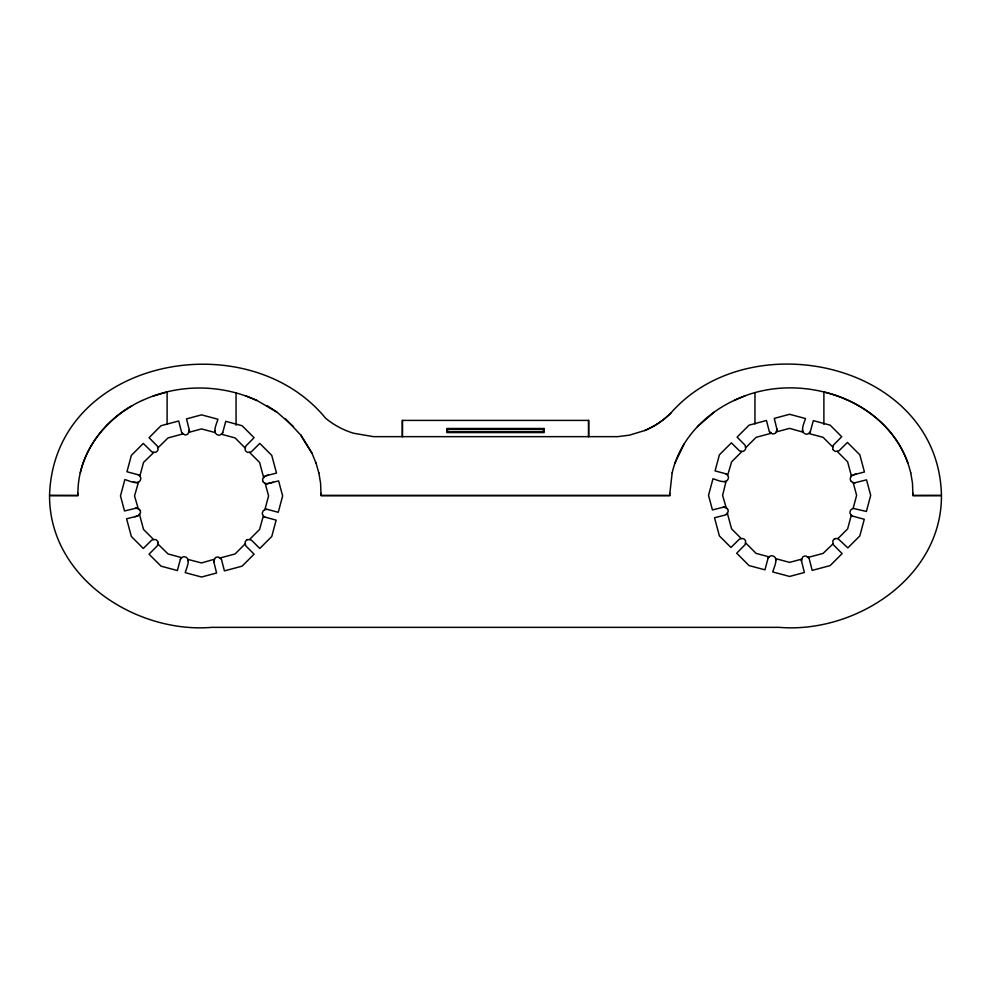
<?xml version="1.0" encoding="UTF-8"?>
<svg xmlns="http://www.w3.org/2000/svg" width="991" height="991" viewBox="0 0 991 991"><rect width="100%" height="100%" fill="white"/><g stroke="black" fill="none" stroke-linecap="round" stroke-linejoin="round"><path stroke-width="1.49" d="M246.747 540.008A4.596 4.596 0 0 0 245.632 541.123A3.952 3.952 0 0 0 245.124 542.201L245.632 545.632L254.068 554.18L242.101 566.158L224.424 570.89L221.451 559.308L218.392 557.029A4.881 4.881 0 0 0 217.202 557.029L216.063 557.376A3.939 3.939 0 0 0 215.072 558.032L213.771 561.637L216.595 572.996L201.557 577.022L185.206 572.637C185.961 569.069 192.031 558.044 184.462 556.707A3.865 3.865 0 0 0 183.273 556.793L180.981 558.28A6.85 5.426 16.6 0 0 180.387 559.32L177.364 570.543L161.013 566.158L149.046 554.18L157.495 545.632L157.99 542.201M139.471 509.448L136.262 508.123L124.507 510.972L120.481 495.934L124.854 479.582C128.421 480.35 139.458 486.42 140.796 478.839A3.865 3.865 0 0 0 140.697 477.65L139.223 475.358A6.85 5.426 -73.3 0 0 138.183 474.776L126.959 471.753L131.345 455.402L143.311 443.423L151.858 451.871L155.29 452.379A3.952 3.952 0 0 0 156.392 451.846A4.596 4.596 0 0 0 157.495 450.756A3.952 3.952 0 0 0 157.99 449.679L157.495 446.247L149.046 437.7L161.013 425.721L178.69 420.989L181.663 432.572L184.722 434.851A4.893 4.893 0 0 0 185.912 434.851L187.051 434.504A3.939 3.939 0 0 0 188.055 433.847L189.343 430.243L186.519 418.883L201.557 414.857L217.909 419.243C217.165 422.81 211.058 433.835 218.664 435.173A3.865 3.865 0 0 0 219.841 435.074L222.133 433.6A6.85 5.426 16.7 0 0 222.727 432.559L225.75 421.336L242.101 425.721L254.068 437.7L245.632 446.247L245.124 449.679A3.952 3.952 0 0 0 245.644 450.781A4.596 4.596 0 0 0 246.747 451.871A3.952 3.952 0 0 0 247.824 452.379L251.256 451.871L259.803 443.423L271.769 455.402L276.514 473.079L264.931 476.039L262.64 479.111A4.881 4.881 0 0 0 262.64 480.301L262.999 481.428M834.385 539.03A4.596 4.596 0 0 0 833.27 540.145A3.952 3.952 0 0 0 832.762 541.222L833.27 544.654L842.127 553.61L830.148 565.588L812.186 570.395L809.102 558.342L806.03 556.05A4.893 4.893 0 0 0 804.841 556.05L803.713 556.397A3.939 3.939 0 0 0 802.71 557.053L801.422 560.658L804.358 572.501L789.604 576.452L772.769 571.943C773.451 568.326 779.806 557.14 772.1 555.728A3.865 3.865 0 0 0 770.924 555.827L769.165 556.719M727.109 508.47L724.31 507.144A6.132 4.844 75.7 0 0 723.12 507.268L712.43 509.931L708.528 495.364L712.987 478.74C716.468 479.632 727.196 485.243 728.435 477.86A3.865 3.865 0 0 0 728.348 476.683L726.861 474.379A6.85 5.413 -74.9 0 0 725.821 473.797L715.081 470.898L719.392 454.832L731.358 442.853L739.509 450.893L742.94 451.4A3.952 3.952 0 0 0 744.043 450.868A4.596 4.596 0 0 0 745.133 449.778A3.952 3.952 0 0 0 745.641 448.7L745.133 445.269L737.093 437.118L749.072 425.151L766.452 420.494L769.301 431.593L772.373 433.872A4.893 4.893 0 0 0 773.562 433.872L774.702 433.525A3.939 3.939 0 0 0 775.693 432.869L777.018 429.673L774.293 418.388L789.604 414.288L805.485 418.536C804.642 422.055 798.833 432.918 806.302 434.194A3.865 3.865 0 0 0 807.492 434.108L809.783 432.621A4.422 4.422 0 0 0 810.365 431.58L813.314 420.642L830.148 425.151L841.718 436.721L833.27 445.269L832.762 448.7A3.952 3.952 0 0 0 833.295 449.803M77.93 493.518C77.657 456.975 100.772 423.405 131.964 405.728M321.171 493.382L321.047 495.475L669.953 495.475M669.829 493.518L672.171 472.806M913.083 493.382L912.971 495.475L941.45 495.413C938.638 363.35 750.72 321.604 670.845 413.049A80.89 80.89 0 0 1 644.633 430.552L629.421 435.16L617.653 436.659L373.471 436.659L353.576 433.24A81.25 81.25 0 0 1 325.667 418.301C246.499 321.48 53.613 359.138 49.55 495.413L78.029 495.475M768.88 557.004L768.62 557.301A4.422 4.422 0 0 0 768.037 558.342L764.941 569.837L749.072 565.588L736.685 553.213L745.133 544.654L745.641 541.222A3.952 3.952 0 0 0 745.108 540.132A4.596 4.596 0 0 0 744.018 539.03A3.952 3.952 0 0 0 742.94 538.522L739.509 539.03L730.962 547.478L719.392 535.908L714.523 517.76L725.833 514.862L728.112 511.79A4.881 4.881 0 0 0 728.112 510.6L727.766 509.473M158.089 544.17L168.061 553.969L181.626 557.611M139.892 476.014L143.534 462.438L153.716 452.528M246.722 540.033A3.952 3.952 0 0 1 247.8 539.525L251.256 540.008L259.803 548.457L271.769 536.478L276.155 520.126L264.944 517.104A6.85 5.413 -73.4 0 1 263.891 516.534L262.417 514.218A3.865 3.865 0 0 1 262.318 513.041L263.148 510.836L264.931 509.51L268.573 495.934L265.241 483.509L263.656 482.431A3.877 3.877 0 0 1 263.123 481.502M851.294 481.453L853.201 482.629L856.62 495.364L853.14 508.371L850.798 509.857L849.968 512.062A3.865 3.865 0 0 0 850.067 513.251L851.269 515.32L847.639 528.872L837.94 538.571L835.463 538.522M80.259 472.955C87.679 440.475 112.565 414.337 142.208 400.401M672.158 472.955C680.408 436.523 710.436 408.242 744.91 395.991M675.057 462.921L684.186 443.832M214.13 559.308L201.557 562.95L188.03 559.444M727.58 513.276L727.357 513.611A3.952 3.952 0 0 1 726.514 514.453M157.965 542.176A3.952 3.952 0 0 0 157.47 541.098A4.596 4.596 0 0 0 156.367 540.008A3.952 3.952 0 0 0 155.29 539.5L151.858 540.008L143.311 548.457L131.345 536.478L126.6 518.801L138.183 515.84L140.474 512.768A4.881 4.881 0 0 0 140.474 511.579L140.127 510.439M856.063 474.119L851.901 475.469L850.29 478.133A4.881 4.881 0 0 0 850.29 479.322L850.637 480.462A3.877 3.877 0 0 0 851.418 481.502M245 544.022L235.065 553.969L220.361 557.908M249.645 539.389L259.592 529.442L263.321 515.977M741.875 451.574L731.581 461.868L727.691 475.234M745.814 447.635L756.108 437.341L770.887 433.34M697.429 426.65L714.288 412.033M769.016 556.855L756.108 553.399L745.752 543.043M726.069 481.292L722.6 495.364L726.192 507.714M142.221 400.562C177.984 383.765 221.092 383.901 256.88 400.562M734.12 400.562C798.535 368.466 893.164 398.939 910.729 472.955M264.684 509.609L267.025 509.3L278.26 512.297L282.646 495.934L278.607 480.908L267.248 483.719L264.919 483.373M138.43 482.27L134.541 495.934L138.195 508.507M153.01 396.14L167.107 392.027L167.107 424.321M182.753 433.971L168.061 437.911L158.089 447.709M189.12 432.262L201.557 428.93L215.134 432.559M776.498 431.865L789.604 428.36L803.057 432.175M808.433 557.338L823.112 553.399L832.898 543.96M833.27 449.778A4.596 4.596 0 0 0 834.385 450.893A3.952 3.952 0 0 0 835.463 451.4L838.894 450.893L847.454 442.444L859.829 454.832L864.437 472.026L853.325 474.8M265.675 475.779L268.313 475.123M273.219 482.245L267.644 483.645A3.877 3.877 0 0 1 265.675 483.633M134.801 516.757L137.439 516.1M853.201 482.629L854.106 482.778A6.119 4.831 75.6 0 0 855.283 482.667L866.53 479.855L870.693 495.364L866.382 511.443L853.09 508.383M808.842 433.513L823.112 437.341L832.651 446.879M775.73 558.664L789.604 562.38L801.471 559.197A3.877 3.877 0 0 0 801.508 561.042M221.489 434.269L235.065 437.911L245 447.858M133.438 481.874L135.705 482.493M852.929 482.543L853.313 482.667A3.877 3.877 0 0 0 855.283 482.667M851.244 515.295L851.542 515.543A6.838 5.401 -75 0 0 852.582 516.125L864.276 519.284L859.829 535.908L847.85 547.874L837.816 538.522M246.09 395.991L256.88 400.401L276.712 412.033M267.112 405.728L276.7 411.884L293.559 426.65M851.269 515.32L851.542 515.543A4.422 4.422 0 0 0 852.582 516.125M285.544 418.834L300.669 434.962L311.917 453.184M837.284 451.512L847.639 461.868L851.405 475.903M741.119 538.41L731.581 528.872L727.444 513.474M249.645 452.491L259.592 462.438L263.532 477.142M153.469 539.389L143.534 529.442L139.582 514.738M300.669 434.814L311.905 453.036L315.931 462.921M907.83 462.921C894.984 426.477 860.894 400.513 823.893 392.027L823.893 424.321M315.931 462.785L318.842 472.955M775.68 558.466L775.78 558.85A5.896 4.658 15.8 0 1 775.879 560.039M910.754 472.806L912.488 483.187L912.946 495.611L941.45 495.611C941.784 577.914 854.911 633.683 779.285 627.353L211.715 627.353C136.077 633.683 49.228 577.914 49.55 495.611L78.041 495.611L77.917 493.382M318.829 472.806L320.589 483.187L321.059 495.611L669.941 495.611L669.829 493.382M754.956 393.018L754.956 423.95M588.741 436.622L588.741 420.407L402.259 420.407L402.259 436.622M588.468 420.407L588.468 436.622M402.532 420.407L402.532 436.622M236.056 393.018L236.056 425.25M834.372 539.054A3.952 3.952 0 0 1 835.45 538.547M723.12 507.268A3.877 3.877 0 0 1 725.09 507.268M726.985 508.42A3.877 3.877 0 0 1 727.642 509.399M807.69 556.806A3.939 3.939 0 0 1 808.52 557.648M770.725 433.117A3.939 3.939 0 0 1 769.883 432.274M802.636 431.073A5.909 4.658 15.8 0 1 802.524 429.883M810.365 431.58A6.85 5.401 14.8 0 1 809.783 432.621M776.907 428.88A3.877 3.877 0 0 1 776.907 430.85M725.325 481.552A5.921 4.682 -75.9 0 1 724.124 481.638M768.037 558.342A6.838 5.401 14.8 0 1 768.632 557.301M851.046 476.312A3.952 3.952 0 0 1 851.901 475.469M725.821 473.797A4.422 4.422 0 0 1 726.861 474.379M183.075 434.095A3.939 3.939 0 0 1 182.233 433.253M189.256 429.859A3.877 3.877 0 0 1 189.256 431.828M265.439 509.349A5.921 4.682 -75.9 0 1 266.629 509.263M188.141 559.828A5.921 4.682 14.1 0 1 188.24 561.017M213.858 562.021A3.877 3.877 0 0 1 213.858 560.051M220.039 557.784A3.939 3.939 0 0 1 220.882 558.627M139.706 514.589A3.952 3.952 0 0 1 138.864 515.431M135.482 508.234A3.877 3.877 0 0 1 137.452 508.234M139.347 509.399A3.877 3.877 0 0 1 139.991 510.377M180.399 559.32A4.422 4.422 0 0 1 180.981 558.28M214.973 432.051A5.921 4.682 14.2 0 1 214.874 430.862M263.408 477.29A3.952 3.952 0 0 1 264.25 476.448M264.944 517.104A4.422 4.422 0 0 1 263.891 516.522M138.183 474.776A4.422 4.422 0 0 1 139.223 475.358M222.715 432.559A4.422 4.422 0 0 1 222.133 433.6M137.675 482.53A5.921 4.682 -75.9 0 1 136.485 482.617M670.845 413.049A80.878 80.878 0 0 1 644.633 430.552M544.17 428.496L446.83 428.496L446.83 432.584L544.17 432.584L544.17 428.496M543.341 429.078L447.659 429.078L447.659 431.519L543.341 431.519L543.341 429.078"/></g></svg>
